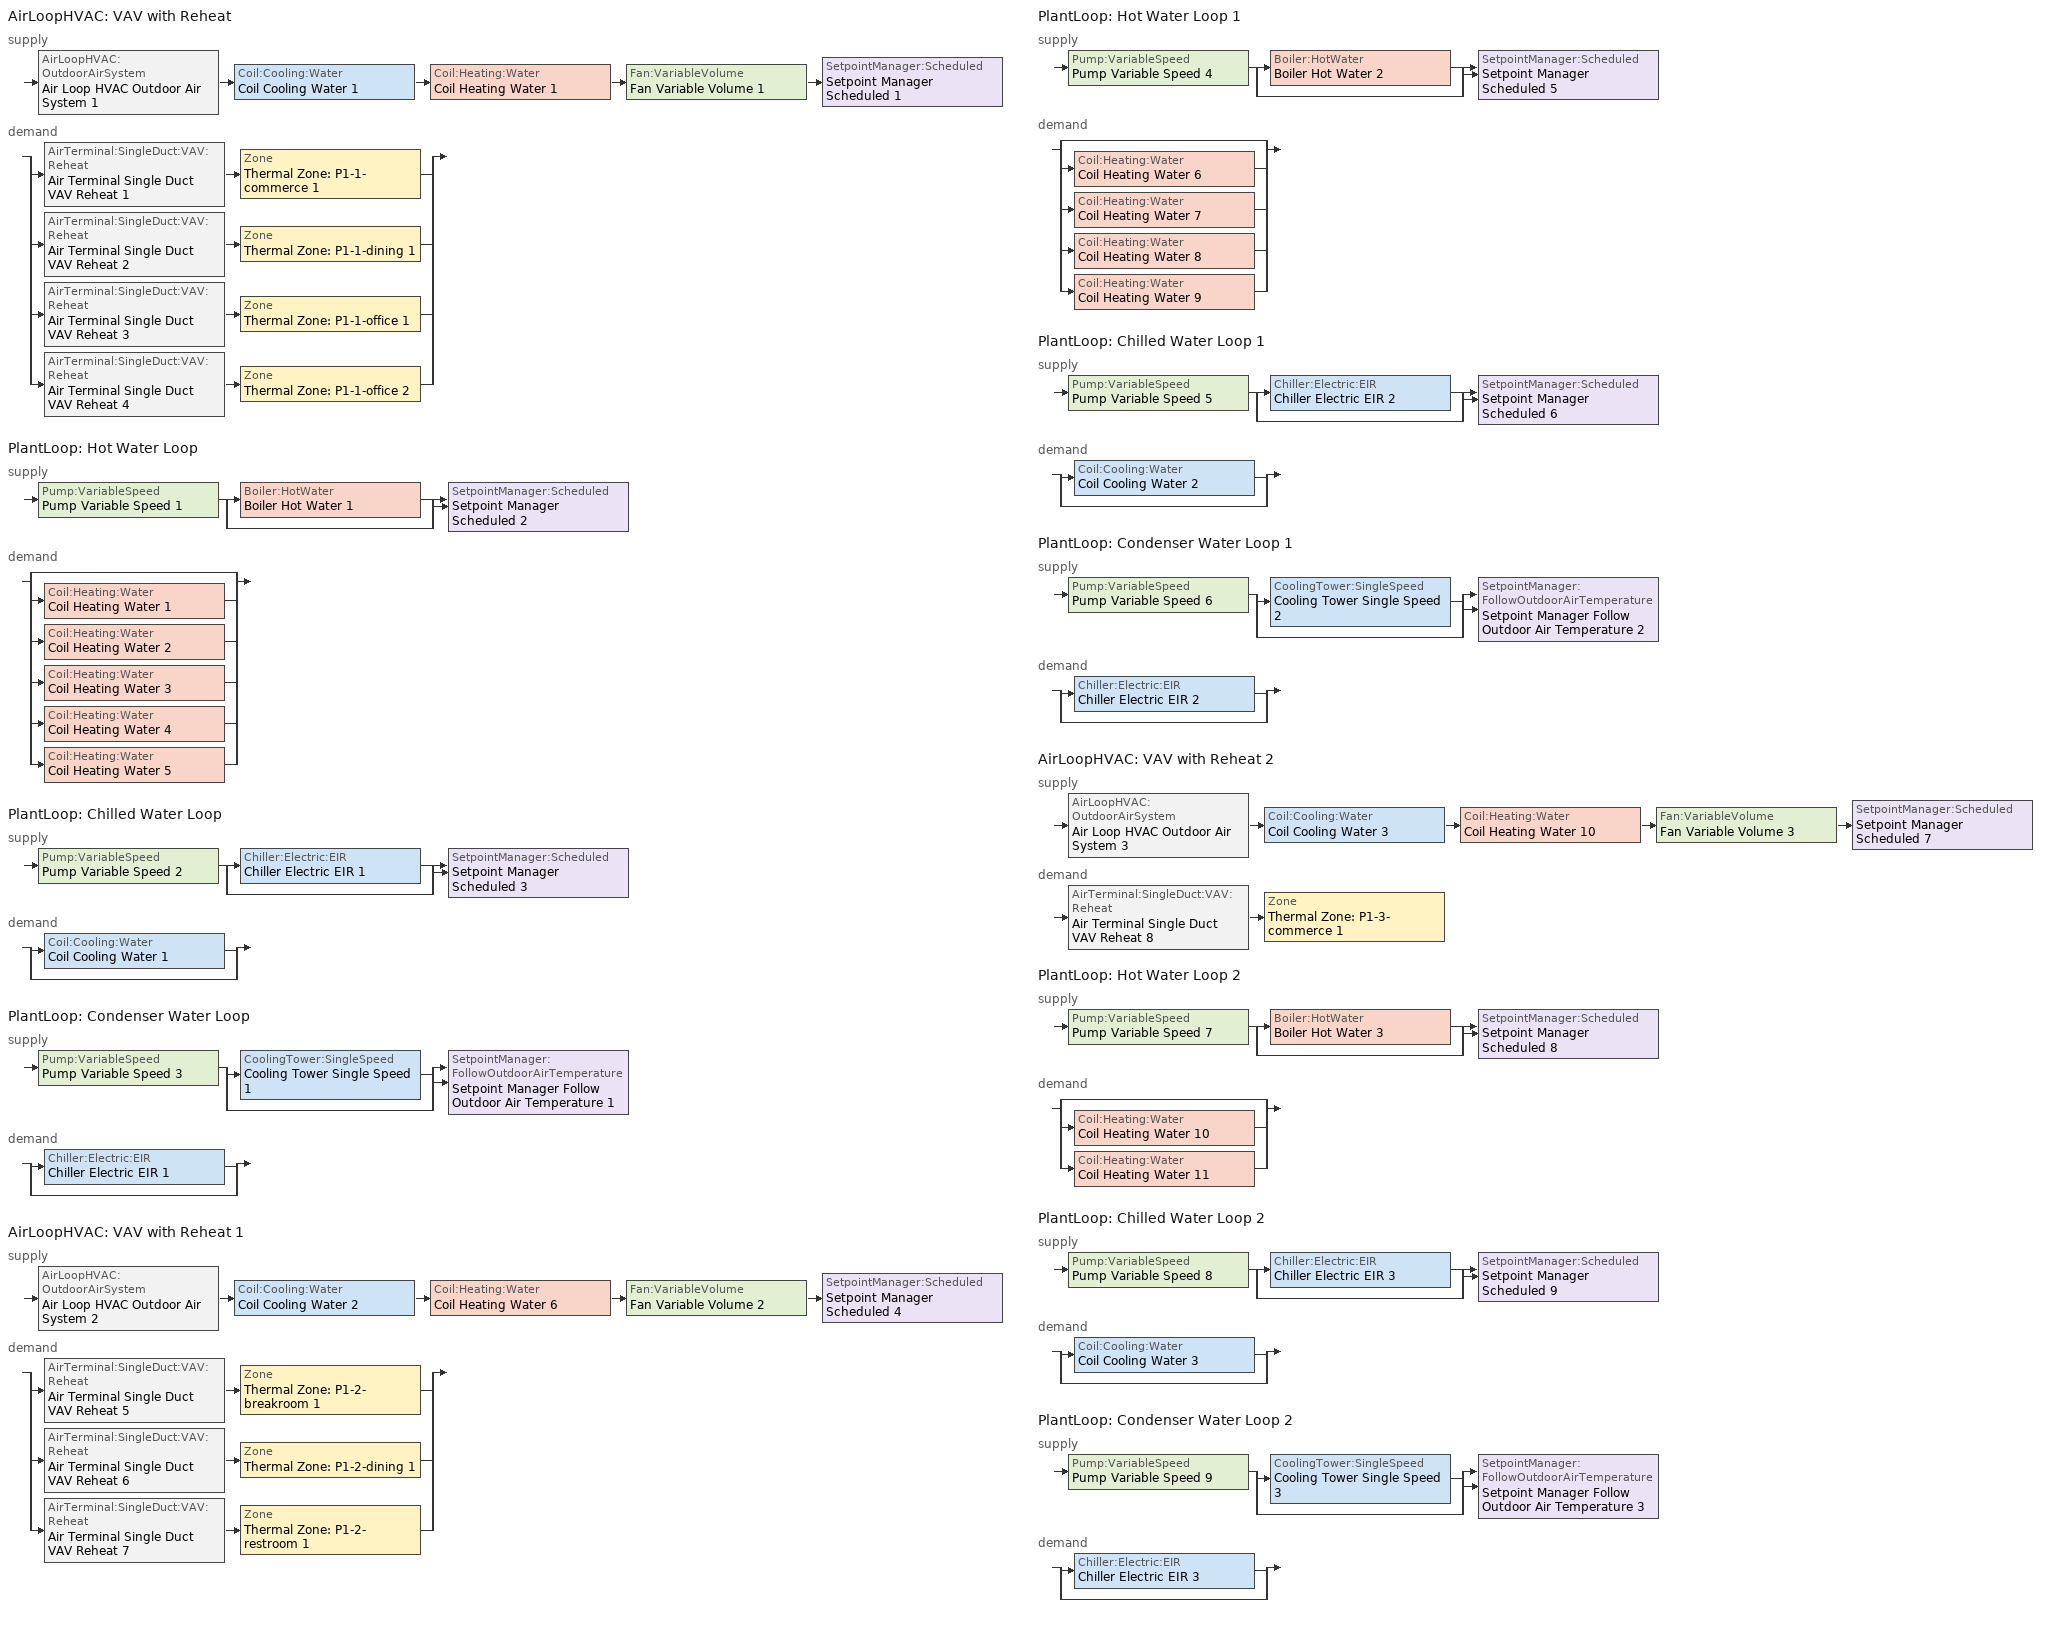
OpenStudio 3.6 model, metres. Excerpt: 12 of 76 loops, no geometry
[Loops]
AirLoopHVAC 'VAV with Reheat'
 supply: AirLoopHVAC:OutdoorAirSystem 'Air Loop HVAC Outdoor Air System 1' > Coil:Cooling:Water 'Coil Cooling Water 1' > Coil:Heating:Water 'Coil Heating Water 1' > Fan:VariableVolume 'Fan Variable Volume 1' > SetpointManager:Scheduled 'Setpoint Manager Scheduled 1'
 demand: split
  | AirTerminal:SingleDuct:VAV:Reheat 'Air Terminal Single Duct VAV Reheat 1' > Zone 'Thermal Zone: P1-1-commerce 1'
  | AirTerminal:SingleDuct:VAV:Reheat 'Air Terminal Single Duct VAV Reheat 2' > Zone 'Thermal Zone: P1-1-dining 1'
  | AirTerminal:SingleDuct:VAV:Reheat 'Air Terminal Single Duct VAV Reheat 3' > Zone 'Thermal Zone: P1-1-office 1'
  | AirTerminal:SingleDuct:VAV:Reheat 'Air Terminal Single Duct VAV Reheat 4' > Zone 'Thermal Zone: P1-1-office 2'
PlantLoop 'Hot Water Loop'
 supply: Pump:VariableSpeed 'Pump Variable Speed 1' > split
  | Boiler:HotWater 'Boiler Hot Water 1'
  | bypass
  join > SetpointManager:Scheduled 'Setpoint Manager Scheduled 2'
 demand: split
  | bypass
  | Coil:Heating:Water 'Coil Heating Water 1'
  | Coil:Heating:Water 'Coil Heating Water 2'
  | Coil:Heating:Water 'Coil Heating Water 3'
  | Coil:Heating:Water 'Coil Heating Water 4'
  | Coil:Heating:Water 'Coil Heating Water 5'
PlantLoop 'Chilled Water Loop'
 supply: Pump:VariableSpeed 'Pump Variable Speed 2' > split
  | Chiller:Electric:EIR 'Chiller Electric EIR 1'
  | bypass
  join > SetpointManager:Scheduled 'Setpoint Manager Scheduled 3'
 demand: split
  | Coil:Cooling:Water 'Coil Cooling Water 1'
  | bypass
PlantLoop 'Condenser Water Loop'
 supply: Pump:VariableSpeed 'Pump Variable Speed 3' > split
  | CoolingTower:SingleSpeed 'Cooling Tower Single Speed 1'
  | bypass
  join > SetpointManager:FollowOutdoorAirTemperature 'Setpoint Manager Follow Outdoor Air Temperature 1'
 demand: split
  | Chiller:Electric:EIR 'Chiller Electric EIR 1'
  | bypass
AirLoopHVAC 'VAV with Reheat 1'
 supply: AirLoopHVAC:OutdoorAirSystem 'Air Loop HVAC Outdoor Air System 2' > Coil:Cooling:Water 'Coil Cooling Water 2' > Coil:Heating:Water 'Coil Heating Water 6' > Fan:VariableVolume 'Fan Variable Volume 2' > SetpointManager:Scheduled 'Setpoint Manager Scheduled 4'
 demand: split
  | AirTerminal:SingleDuct:VAV:Reheat 'Air Terminal Single Duct VAV Reheat 5' > Zone 'Thermal Zone: P1-2-breakroom 1'
  | AirTerminal:SingleDuct:VAV:Reheat 'Air Terminal Single Duct VAV Reheat 6' > Zone 'Thermal Zone: P1-2-dining 1'
  | AirTerminal:SingleDuct:VAV:Reheat 'Air Terminal Single Duct VAV Reheat 7' > Zone 'Thermal Zone: P1-2-restroom 1'
PlantLoop 'Hot Water Loop 1'
 supply: Pump:VariableSpeed 'Pump Variable Speed 4' > split
  | Boiler:HotWater 'Boiler Hot Water 2'
  | bypass
  join > SetpointManager:Scheduled 'Setpoint Manager Scheduled 5'
 demand: split
  | bypass
  | Coil:Heating:Water 'Coil Heating Water 6'
  | Coil:Heating:Water 'Coil Heating Water 7'
  | Coil:Heating:Water 'Coil Heating Water 8'
  | Coil:Heating:Water 'Coil Heating Water 9'
PlantLoop 'Chilled Water Loop 1'
 supply: Pump:VariableSpeed 'Pump Variable Speed 5' > split
  | Chiller:Electric:EIR 'Chiller Electric EIR 2'
  | bypass
  join > SetpointManager:Scheduled 'Setpoint Manager Scheduled 6'
 demand: split
  | Coil:Cooling:Water 'Coil Cooling Water 2'
  | bypass
PlantLoop 'Condenser Water Loop 1'
 supply: Pump:VariableSpeed 'Pump Variable Speed 6' > split
  | CoolingTower:SingleSpeed 'Cooling Tower Single Speed 2'
  | bypass
  join > SetpointManager:FollowOutdoorAirTemperature 'Setpoint Manager Follow Outdoor Air Temperature 2'
 demand: split
  | Chiller:Electric:EIR 'Chiller Electric EIR 2'
  | bypass
AirLoopHVAC 'VAV with Reheat 2'
 supply: AirLoopHVAC:OutdoorAirSystem 'Air Loop HVAC Outdoor Air System 3' > Coil:Cooling:Water 'Coil Cooling Water 3' > Coil:Heating:Water 'Coil Heating Water 10' > Fan:VariableVolume 'Fan Variable Volume 3' > SetpointManager:Scheduled 'Setpoint Manager Scheduled 7'
 demand: AirTerminal:SingleDuct:VAV:Reheat 'Air Terminal Single Duct VAV Reheat 8' > Zone 'Thermal Zone: P1-3-commerce 1'
PlantLoop 'Hot Water Loop 2'
 supply: Pump:VariableSpeed 'Pump Variable Speed 7' > split
  | Boiler:HotWater 'Boiler Hot Water 3'
  | bypass
  join > SetpointManager:Scheduled 'Setpoint Manager Scheduled 8'
 demand: split
  | bypass
  | Coil:Heating:Water 'Coil Heating Water 10'
  | Coil:Heating:Water 'Coil Heating Water 11'
PlantLoop 'Chilled Water Loop 2'
 supply: Pump:VariableSpeed 'Pump Variable Speed 8' > split
  | Chiller:Electric:EIR 'Chiller Electric EIR 3'
  | bypass
  join > SetpointManager:Scheduled 'Setpoint Manager Scheduled 9'
 demand: split
  | Coil:Cooling:Water 'Coil Cooling Water 3'
  | bypass
PlantLoop 'Condenser Water Loop 2'
 supply: Pump:VariableSpeed 'Pump Variable Speed 9' > split
  | CoolingTower:SingleSpeed 'Cooling Tower Single Speed 3'
  | bypass
  join > SetpointManager:FollowOutdoorAirTemperature 'Setpoint Manager Follow Outdoor Air Temperature 3'
 demand: split
  | Chiller:Electric:EIR 'Chiller Electric EIR 3'
  | bypass
[Sizing:Zone] Zone Cooling Design Supply Air Temperature Input Method=SupplyAirTemperature; Zone Cooling Design Supply Air Temperature {C}=14; Zone Cooling Design Supply Air Temperature Difference {deltaC}=11.11; Zone Heating Design Supply Air Temperature Input Method=SupplyAirTemperature; Zone Heating Design Supply Air Temperature {C}=40; Zone Heating Design Supply Air Temperature Difference {deltaC}=11.11; Zone Cooling Design Supply Air Humidity Ratio {kg-H2O/kg-air}=0.0085; Zone Heating Design Supply Air Humidity Ratio {kg-H2O/kg-air}=0.008; Cooling Design Air Flow Method=DesignDay; Heating Design Air Flow Method=DesignDay; Account for Dedicated Outdoor Air System=No; Dedicated Outdoor Air System Control Strategy=NeutralSupplyAir; Dedicated Outdoor Air Low Setpoint Temperature for Design {C}=autosize; Dedicated Outdoor Air High Setpoint Temperature for Design {C}=autosize; Zone Load Sizing Method=Sensible Load Only No Latent Load; Zone Latent Cooling Design Supply Air Humidity Ratio Input Method=HumidityRatioDifference; Zone Cooling Design Supply Air Humidity Ratio Difference {kgWater/kgDryAir}=0.005; Zone Latent Heating Design Supply Air Humidity Ratio Input Method=HumidityRatioDifference; Zone Humidification Design Supply Air Humidity Ratio Difference {kgWater/kgDryAir}=0.005
Thermal Zone: P1-1-dining 1; Thermal Zone: P1-1-commerce 1; Thermal Zone: P1-1-office 1; Thermal Zone: P1-1-office 2; Thermal Zone: P1-2-breakroom 1; Thermal Zone: P1-2-restroom 1; Thermal Zone: P1-2-dining 1; Thermal Zone: P1-3-commerce 1
[Zone equipment]
Thermal Zone: P1-1-dining 1: Air Terminal Single Duct VAV Reheat 2
Thermal Zone: P1-1-commerce 1: Air Terminal Single Duct VAV Reheat 1
Thermal Zone: P1-1-office 1: Air Terminal Single Duct VAV Reheat 3
Thermal Zone: P1-1-office 2: Air Terminal Single Duct VAV Reheat 4
Thermal Zone: P1-2-breakroom 1: Air Terminal Single Duct VAV Reheat 5
Thermal Zone: P1-2-restroom 1: Air Terminal Single Duct VAV Reheat 7
Thermal Zone: P1-2-dining 1: Air Terminal Single Duct VAV Reheat 6
Thermal Zone: P1-3-commerce 1: Air Terminal Single Duct VAV Reheat 8
[AirLoopHVAC] Availability Schedule=Always On; Design Supply Air Flow Rate {m3/s}=autosize; Design Return Air Flow Fraction of Supply Air Flow=1
VAV with Reheat; VAV with Reheat 1; VAV with Reheat 2
[Sizing:System] Central Heating Maximum System Air Flow Ratio=0.3; Preheat Design Temperature {C}=7; Preheat Design Humidity Ratio {kg-H2O/kg-Air}=0.008; Precool Design Temperature {C}=12.8; Precool Design Humidity Ratio {kg-H2O/kg-Air}=0.008; Central Cooling Design Supply Air Temperature {C}=12.8; Central Heating Design Supply Air Temperature {C}=12.8; 100% Outdoor Air in Cooling=Yes; 100% Outdoor Air in Heating=Yes; Central Cooling Design Supply Air Humidity Ratio {kg-H2O/kg-Air}=0.0085; Zone Maximum Outdoor Air Fraction=1; Cooling Supply Air Flow Rate Per Floor Area {m3/s-m2}=0.00996765; Cooling Fraction of Autosized Cooling Supply Air Flow Rate=1; Cooling Supply Air Flow Rate Per Unit Cooling Capacity {m3/s-W}=3.94755e-05; Heating Supply Air Flow Rate Per Floor Area {m3/s-m2}=0.00996765; Heating Fraction of Autosized Heating Supply Air Flow Rate=1; Heating Fraction of Autosized Cooling Supply Air Flow Rate=1; Heating Supply Air Flow Rate Per Unit Heating Capacity {m3/s-W}=3.15882e-05; Cooling Design Capacity Method=CoolingDesignCapacity; Cooling Design Capacity {W}=autosize; Cooling Design Capacity Per Floor Area {W/m2}=234.7; Fraction of Autosized Cooling Design Capacity=1; Heating Design Capacity Method=HeatingDesignCapacity; Heating Design Capacity {W}=autosize; Heating Design Capacity Per Floor Area {W/m2}=157; Fraction of Autosized Heating Design Capacity=1; Central Cooling Capacity Control Method=OnOff; Occupant Diversity=autosize
VAV with Reheat; VAV with Reheat 1; VAV with Reheat 2
[Fan:VariableVolume] Availability Schedule=Always On Discrete; Fan Total Efficiency=0.6045; Pressure Rise {Pa}=500; Maximum Flow Rate {m3/s}=Autosize; Fan Power Minimum Flow Rate Input Method=FixedFlowRate; Fan Power Minimum Flow Fraction=0; Fan Power Minimum Air Flow Rate {m3/s}=0; Motor Efficiency=0.93; Motor In Airstream Fraction=1; Fan Power Coefficient 1=0.0407599; Fan Power Coefficient 2=0.088045; Fan Power Coefficient 3=-0.0729261; Fan Power Coefficient 4=0.94374; Fan Power Coefficient 5=0
Fan Variable Volume 1; Fan Variable Volume 2; Fan Variable Volume 3
[Coil:Heating:Water] Availability Schedule=Always On Discrete
Coil Heating Water 1; Coil Heating Water 2; Coil Heating Water 3; Coil Heating Water 4; Coil Heating Water 5; Coil Heating Water 6; Coil Heating Water 7; Coil Heating Water 8; Coil Heating Water 9; Coil Heating Water 10; Coil Heating Water 11
[Coil:Cooling:Water] Availability Schedule=Always On Discrete
Coil Cooling Water 1; Coil Cooling Water 2; Coil Cooling Water 3
[SetpointManager:Scheduled] Control Variable=Temperature
Name | Schedule
Setpoint Manager Scheduled 1 | Deck_Temperature
Setpoint Manager Scheduled 2 | Hot_Water_Temperature
Setpoint Manager Scheduled 3 | Chilled_Water_Temperature
Setpoint Manager Scheduled 4 | Deck_Temperature 1
Setpoint Manager Scheduled 5 | Hot_Water_Temperature 1
Setpoint Manager Scheduled 6 | Chilled_Water_Temperature 1
Setpoint Manager Scheduled 7 | Deck_Temperature 2
Setpoint Manager Scheduled 8 | Hot_Water_Temperature 2
Setpoint Manager Scheduled 9 | Chilled_Water_Temperature 2
[Controller:OutdoorAir] Minimum Outdoor Air Flow Rate {m3/s}=0; Maximum Outdoor Air Flow Rate {m3/s}=Autosize; Economizer Control Type=NoEconomizer; Economizer Control Action Type=ModulateFlow; Economizer Maximum Limit Dry-Bulb Temperature {C}=28; Economizer Maximum Limit Enthalpy {J/kg}=64000; Economizer Minimum Limit Dry-Bulb Temperature {C}=-100; Lockout Type=NoLockout; Minimum Limit Type=FixedMinimum; High Humidity Control=No; Heat Recovery Bypass Control Type=BypassWhenWithinEconomizerLimits
Name | Controller Mechanical Ventilation
Controller Outdoor Air 1 | Controller Mechanical Ventilation 1
Controller Outdoor Air 2 | Controller Mechanical Ventilation 2
Controller Outdoor Air 3 | Controller Mechanical Ventilation 3
[Controller:MechanicalVentilation] Availability Schedule=Always On Discrete
Controller Mechanical Ventilation 1; Controller Mechanical Ventilation 2; Controller Mechanical Ventilation 3
[AirLoopHVAC:OutdoorAirSystem]
Name | Controller
Air Loop HVAC Outdoor Air System 1 | Controller Outdoor Air 1
Air Loop HVAC Outdoor Air System 2 | Controller Outdoor Air 2
Air Loop HVAC Outdoor Air System 3 | Controller Outdoor Air 3
[PlantLoop] Glycol Concentration=0; Plant Loop Volume {m3}=Autocalculate; Load Distribution Scheme=Optimal
Name | Fluid Type
Hot Water Loop; Hot Water Loop 1; Hot Water Loop 2 | Water
Chilled Water Loop; Condenser Water Loop; Chilled Water Loop 1; Condenser Water Loop 1; Chilled Water Loop 2; Condenser Water Loop 2
[Sizing:Plant] Sizing Option=NonCoincident; Zone Timesteps in Averaging Window=1; Coincident Sizing Factor Mode=None
Name | Loop Type | Design Loop Exit Temperature {C} | Loop Design Temperature Difference {deltaC}
Hot Water Loop; Hot Water Loop 1; Hot Water Loop 2 | Heating | 82 | 11
Chilled Water Loop; Chilled Water Loop 1; Chilled Water Loop 2 | Cooling | 7.22 | 6.67
Condenser Water Loop; Condenser Water Loop 1; Condenser Water Loop 2 | Condenser | 29.4 | 5.6
[Pump:VariableSpeed] Pump Control Type=Intermittent; Skin Loss Radiative Fraction=0.5; Design Power Sizing Method=PowerPerFlowPerPressure; Design Electric Power per Unit Flow Rate {W/(m3/s)}=348701.1; Design Shaft Power per Unit Flow Rate per Unit Head {W-s/m3-Pa}=1.28205; Design Minimum Flow Rate Fraction=0
Pump Variable Speed 1; Pump Variable Speed 2; Pump Variable Speed 3; Pump Variable Speed 4; Pump Variable Speed 5; Pump Variable Speed 6; Pump Variable Speed 7; Pump Variable Speed 8; Pump Variable Speed 9
[Boiler:HotWater] Efficiency Curve Temperature Evaluation Variable=LeavingBoiler; Water Outlet Upper Temperature Limit {C}=99; Boiler Flow Mode=ConstantFlow; Parasitic Electric Load {W}=0; Sizing Factor=1
Name | Normalized Boiler Efficiency Curve
Boiler Hot Water 1 | Boiler Efficiency
Boiler Hot Water 2 | Boiler Efficiency 1
Boiler Hot Water 3 | Boiler Efficiency 2
[Controller:WaterCoil]
Name | Water Coil | Action
Controller Water Coil 1 | Coil Heating Water 1 | Normal
Controller Water Coil 2 | Coil Cooling Water 1 | Reverse
Controller Water Coil 3 | Coil Heating Water 6 | Normal
Controller Water Coil 4 | Coil Cooling Water 2 | Reverse
Controller Water Coil 5 | Coil Heating Water 10 | Normal
Controller Water Coil 6 | Coil Cooling Water 3 | Reverse
[Chiller:Electric:EIR] Reference Capacity {W}=Autosize; Reference COP {W/W}=5.5; Reference Chilled Water Flow Rate {m3/s}=Autosize; Condenser Type=WaterCooled; Design Heat Recovery Water Flow Rate {m3/s}=Autosize; Sizing Factor=1; Basin Heater Capacity {W/K}=0; Basin Heater Setpoint Temperature {C}=10; Condenser Heat Recovery Relative Capacity Fraction=1
Name | Cooling Capacity Function of Temperature Curve | Electric Input to Cooling Output Ratio Function of Temperature Curve | Electric Input to Cooling Output Ratio Function of Part Load Ratio Curve
Chiller Electric EIR 1 | Curve Biquadratic 1 | Curve Biquadratic 2 | Curve Quadratic 1
Chiller Electric EIR 2 | Curve Biquadratic 3 | Curve Biquadratic 4 | Curve Quadratic 2
Chiller Electric EIR 3 | Curve Biquadratic 5 | Curve Biquadratic 6 | Curve Quadratic 3
[AirTerminal:SingleDuct:VAV:Reheat] Availability Schedule=Always On Discrete; Maximum Air Flow Rate {m3/s}=AutoSize; Zone Minimum Air Flow Input Method=Constant; Constant Minimum Air Flow Fraction=0.3; Fixed Minimum Air Flow Rate {m3/s}=0; Maximum Hot Water or Steam Flow Rate {m3/s}=AutoSize; Minimum Hot Water or Steam Flow Rate {m3/s}=0; Convergence Tolerance=0.001; Damper Heating Action=Normal; Maximum Flow per Zone Floor Area During Reheat {m3/s-m2}=AutoSize; Maximum Flow Fraction During Reheat=AutoSize; Maximum Reheat Air Temperature {C}=35; Control For Outdoor Air=No
Name | Reheat Coil
Air Terminal Single Duct VAV Reheat 1 | Coil Heating Water 2
Air Terminal Single Duct VAV Reheat 2 | Coil Heating Water 3
Air Terminal Single Duct VAV Reheat 3 | Coil Heating Water 4
Air Terminal Single Duct VAV Reheat 4 | Coil Heating Water 5
Air Terminal Single Duct VAV Reheat 5 | Coil Heating Water 7
Air Terminal Single Duct VAV Reheat 6 | Coil Heating Water 8
Air Terminal Single Duct VAV Reheat 7 | Coil Heating Water 9
Air Terminal Single Duct VAV Reheat 8 | Coil Heating Water 11
[CoolingTower:SingleSpeed] Design Water Flow Rate {m3/s}=autosize; Design Air Flow Rate {m3/s}=autosize; Fan Power at Design Air Flow Rate {W}=autosize; U-Factor Times Area Value at Design Air Flow Rate {W/K}=autosize; Air Flow Rate in Free Convection Regime {m3/s}=autosize; U-Factor Times Area Value at Free Convection Air Flow Rate {W/K}=autosize; Performance Input Method=UFactorTimesAreaAndDesignWaterFlowRate; Free Convection Capacity {W}=0; Basin Heater Capacity {W/K}=0; Basin Heater Setpoint Temperature {C}=2; Evaporation Loss Mode=LossFactor; Evaporation Loss Factor {percent/K}=0.2; Drift Loss Percent {percent}=0.008; Blowdown Calculation Mode=ConcentrationRatio; Blowdown Concentration Ratio=3; Capacity Control=FanCycling; Number of Cells=1; Cell Control=MinimalCell; Cell Minimum  Water Flow Rate Fraction=0.33; Cell Maximum Water Flow Rate Fraction=2.5; Sizing Factor=1; Free Convection Air Flow Rate Sizing Factor=0.1; Free Convection U-Factor Times Area Value Sizing Factor=0.1; Heat Rejection Capacity and Nominal Capacity Sizing Ratio=1.25; Free Convection Nominal Capacity Sizing Factor=0.1; Design Inlet Air Dry-Bulb Temperature {C}=35; Design Inlet Air Wet-Bulb Temperature {C}=25.6; Design Approach Temperature {deltaC}=autosize; Design Range Temperature {deltaC}=autosize
Cooling Tower Single Speed 1; Cooling Tower Single Speed 2; Cooling Tower Single Speed 3
[SetpointManager:FollowOutdoorAirTemperature] Control Variable=Temperature; Reference Temperature Type=OutdoorAirWetBulb; Offset Temperature Difference {deltaC}=1.5; Maximum Setpoint Temperature {C}=80; Minimum Setpoint Temperature {C}=6
Setpoint Manager Follow Outdoor Air Temperature 1; Setpoint Manager Follow Outdoor Air Temperature 2; Setpoint Manager Follow Outdoor Air Temperature 3
[Schedule:Constant]
Always On Discrete: Value=1
[Schedule:Ruleset]
Name | Default Day Schedule | Summer Design Day Schedule | Winter Design Day Schedule
Deck_Temperature | Deck_Temperature_Default | Deck_Temperature_Summer_Design_Day | Deck_Temperature_Winter_Design_Day
Hot_Water_Temperature | Hot_Water_Temperature_Default | Hot_Water_Temperature_Summer_Design_Day | Hot_Water_Temperature_Winter_Design_Day
Chilled_Water_Temperature | Chilled_Water_Temperature_Default | Chilled_Water_Temperature_Summer_Design_Day | Chilled_Water_Temperature_Winter_Design_Day
Deck_Temperature 1 | Deck_Temperature_Default 1 | Deck_Temperature_Summer_Design_Day 1 | Deck_Temperature_Winter_Design_Day 1
Hot_Water_Temperature 1 | Hot_Water_Temperature_Default 1 | Hot_Water_Temperature_Summer_Design_Day 1 | Hot_Water_Temperature_Winter_Design_Day 1
Chilled_Water_Temperature 1 | Chilled_Water_Temperature_Default 1 | Chilled_Water_Temperature_Summer_Design_Day 1 | Chilled_Water_Temperature_Winter_Design_Day 1
Deck_Temperature 2 | Deck_Temperature_Default 2 | Deck_Temperature_Summer_Design_Day 2 | Deck_Temperature_Winter_Design_Day 2
Hot_Water_Temperature 2 | Hot_Water_Temperature_Default 2 | Hot_Water_Temperature_Summer_Design_Day 2 | Hot_Water_Temperature_Winter_Design_Day 2
Chilled_Water_Temperature 2 | Chilled_Water_Temperature_Default 2 | Chilled_Water_Temperature_Summer_Design_Day 2 | Chilled_Water_Temperature_Winter_Design_Day 2
Always On | Always On Default
[Schedule:Day]
Deck_Temperature_Default; Deck_Temperature_Summer_Design_Day; Deck_Temperature_Winter_Design_Day; Deck_Temperature_Default 1; Deck_Temperature_Summer_Design_Day 1; Deck_Temperature_Winter_Design_Day 1; Deck_Temperature_Default 2; Deck_Temperature_Summer_Design_Day 2; Deck_Temperature_Winter_Design_Day 2: 24, 0, 12.8
Hot_Water_Temperature_Default; Hot_Water_Temperature_Summer_Design_Day; Hot_Water_Temperature_Winter_Design_Day; Hot_Water_Temperature_Default 1; Hot_Water_Temperature_Summer_Design_Day 1; Hot_Water_Temperature_Winter_Design_Day 1; Hot_Water_Temperature_Default 2; Hot_Water_Temperature_Summer_Design_Day 2; Hot_Water_Temperature_Winter_Design_Day 2: 24, 0, 67
Chilled_Water_Temperature_Default; Chilled_Water_Temperature_Summer_Design_Day; Chilled_Water_Temperature_Winter_Design_Day; Chilled_Water_Temperature_Default 1; Chilled_Water_Temperature_Summer_Design_Day 1; Chilled_Water_Temperature_Winter_Design_Day 1; Chilled_Water_Temperature_Default 2; Chilled_Water_Temperature_Summer_Design_Day 2; Chilled_Water_Temperature_Winter_Design_Day 2: 24, 0, 6.7
Always On Default: 24, 0, 1
[Curve:Biquadratic]
Name | Coefficient1 Constant | Coefficient2 x | Coefficient3 x**2 | Coefficient4 y | Coefficient5 y**2 | Coefficient6 x*y | Minimum Value of x | Maximum Value of x | Minimum Value of y | Maximum Value of y | Input Unit Type for X | Input Unit Type for Y | Output Unit Type
Boiler Efficiency; Boiler Efficiency 1; Boiler Efficiency 2 | 1 | 0 | 0 | 0 | 0 | 0 | 0 | 1 | 0 | 1 | Dimensionless | Dimensionless | Dimensionless
Curve Biquadratic 1; Curve Biquadratic 3; Curve Biquadratic 5 | 0.258 | 0.0389 | -0.000217 | 0.0469 | -0.000943 | -0.000343 | 5 | 10 | 24 | 35
Curve Biquadratic 2; Curve Biquadratic 4; Curve Biquadratic 6 | 0.934 | -0.0582 | 0.0045 | 0.00243 | 0.000486 | -0.00122 | 5 | 10 | 24 | 35
[Curve:Quadratic] Coefficient1 Constant=0.222903; Coefficient2 x=0.313387; Coefficient3 x**2=0.46371; Minimum Value of x=0; Maximum Value of x=1
Curve Quadratic 1; Curve Quadratic 2; Curve Quadratic 3
